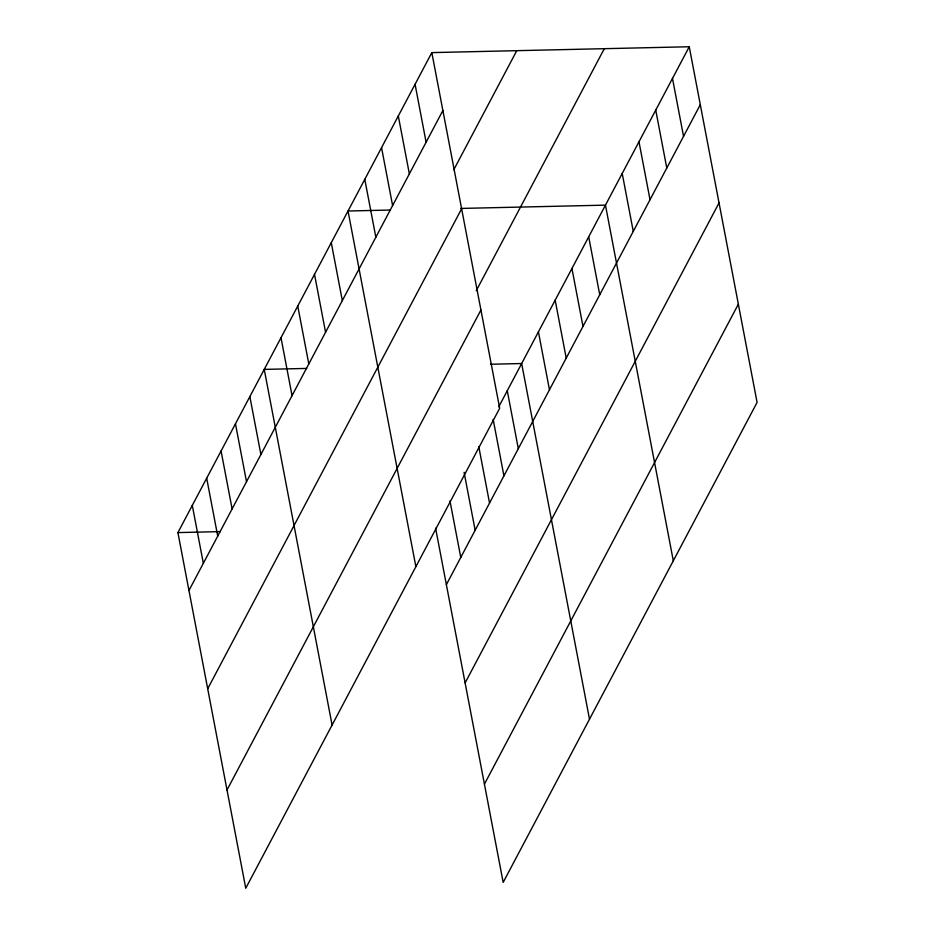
<?xml version="1.0" encoding="UTF-8"?>
<svg xmlns="http://www.w3.org/2000/svg" width="935" height="935" viewBox="0 0 935 935"><rect width="100%" height="100%" fill="white"/><g stroke="black" fill="none" stroke-linecap="round" stroke-linejoin="round"><path stroke-width="1.4" d="M431.83 52.605L499.676 408.268L245.753 888.25L177.907 532.588L431.83 52.605L689.247 46.75L757.093 402.412L503.17 882.395L435.593 528.146M188.952 590.511L442.874 110.529M453.767 169.784L516.774 50.677M207.699 688.768L461.621 208.785M476.266 290.703L604.302 48.678M227.006 789.993L480.929 310.011M498.764 406.807L689.247 46.75M446.369 584.655L700.303 104.673M465.116 682.901L719.038 202.93M484.423 784.138L738.358 304.156M390.503 210.036L348.03 211.006L415.876 566.668M460.698 208.435L605.459 205.139L673.305 560.801M306.715 368.425L264.243 369.395L332.089 725.057M490.513 364.241L521.66 363.54L589.506 719.202M177.907 532.588L220.38 531.618M672.487 78.423L683.543 136.346M655.739 110.108L666.784 168.031M638.979 141.781L650.024 199.704M622.219 173.466L633.264 231.389M588.699 236.824L599.744 294.747M571.939 268.497L582.984 326.42M555.18 300.182L566.224 358.105M538.42 331.855L549.464 389.778M507.273 390.736L518.317 448.66M493.154 419.348L503.93 475.857M415.07 84.29L426.115 142.214M478.767 446.544L489.543 503.053M398.31 115.963L409.355 173.887M464.099 472.339L475.155 530.25M449.98 500.95L460.768 557.447M381.55 147.648L392.606 205.571M364.79 179.321L375.847 237.245M331.27 242.679L342.327 300.602M314.511 274.364L325.567 332.276M297.751 306.037L308.807 363.96M281.003 337.722L292.047 395.634M249.844 396.592L260.9 454.515M235.456 423.789L246.513 481.712M221.069 450.997L232.114 508.909M206.682 478.194L217.726 536.117M192.294 505.391L203.339 563.314"/></g></svg>
